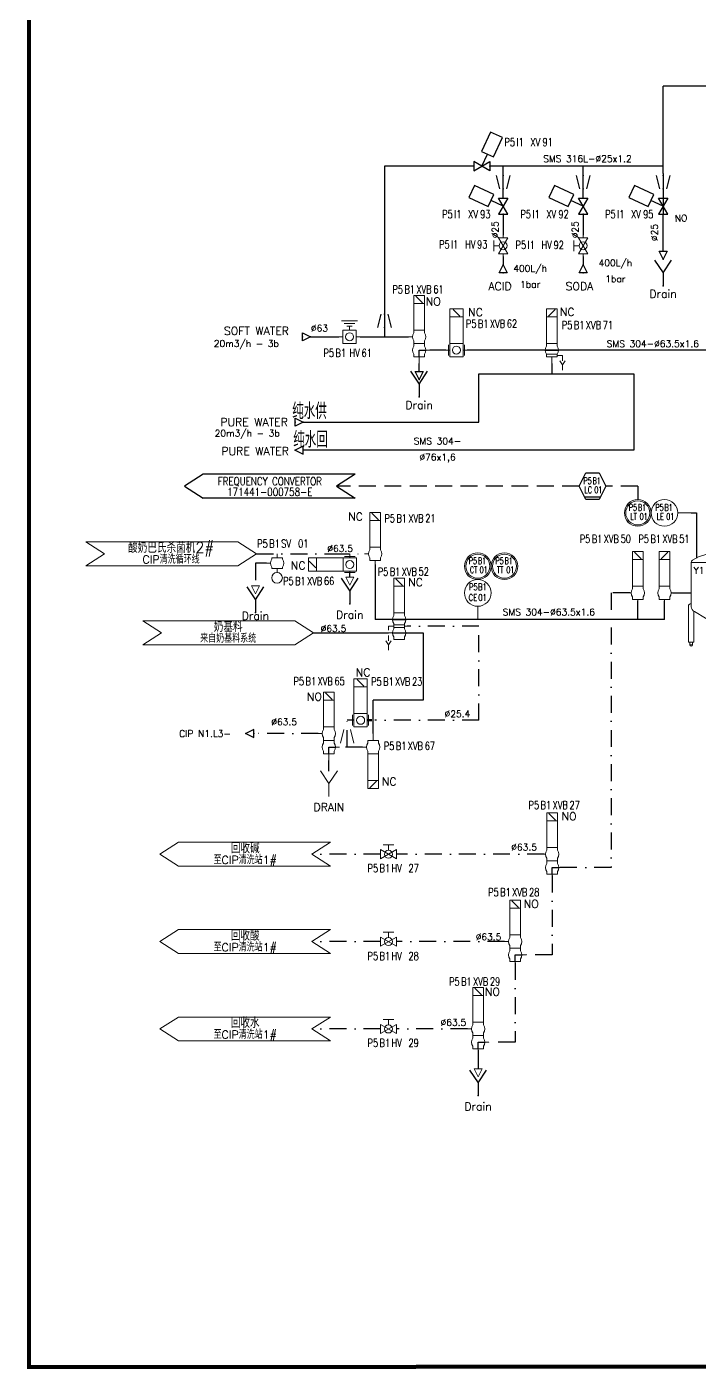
# Model space of a CAD drawing. Header units: inches. Extents: x 12545 to 14027, y 22146 to 23144.
# Drawn here: x 12545 to 12797, y 22146 to 22649 of the extents above; entities that cross this region are included whole.
import ezdxf
from ezdxf.enums import TextEntityAlignment as Align

# ---------------------------------------------------------------- set-up
doc = ezdxf.new("R2010")
doc.units = ezdxf.units.IN
doc.header["$MEASUREMENT"] = 0
doc.linetypes.add('DASHDOT2', pattern=[12.7, 6.35, -3.175, 0, -3.175])
doc.linetypes.add('DASHED2', pattern=[9.525, 6.35, -3.175])
for name, color, linetype, lineweight in [('15 Pipe Drain', 32, 'Continuous', 30), ('17 Pipe CIP', 4, 'DASHDOT2', 50), ('19 Pipe Process', 30, 'Continuous', 30), ('31 Equipment', 7, 'Continuous', 9), ('33 Instruments Labels', 7, 'Continuous', 9), ('43 TXT English', 7, 'Continuous', 9), ('44 TXT French', 7, 'Continuous', 9)]:
    doc.layers.add(name, color=color, linetype=linetype, lineweight=lineweight)
for name, color, linetype in [('CUVERIE', 7, 'Continuous'), ('LIAISON INSTRUMENTATION', 140, 'DASHED2'), ('MATERIEL-DIVERS', 7, 'Continuous'), ('POMPES-PROCESS', 7, 'Continuous'), ('REPERES', 7, 'Continuous'), ('techn-data', 7, 'Continuous'), ('TEXTES', 7, 'Continuous'), ('TUYAUTERIE-EAU UTILITES FROIDE', 142, 'Continuous'), ('TUYAUTERIE-EGOUT', 32, 'Continuous'), ('TUYAUTERIE-NEP', 4, 'DASHDOT2'), ('TUYAUTERIE-NEP (CONCENTRES + DETERGENTS)', 1, 'Continuous'), ('TUYAUTERIE-PROCESS', 30, 'Continuous'), ('TXT_ENG', 7, 'Continuous'), ('VANNES', 7, 'Continuous'), ('ZN', 1, 'Continuous')]:
    doc.layers.add(name, color=color, linetype=linetype)
doc.layers.get('33 Instruments Labels').off()
doc.layers.get('REPERES').off()
doc.styles.add('ACISOTS', font='isocp.shx', dxfattribs={"height": 1, "bigfont": 'gbcbig.shx'})
doc.styles.add('ROMANS', font='ROMANS.SHX')
doc.styles.add('USER1', font='TXT.SHX', dxfattribs={"bigfont": 'gbcbig.shx'})

# ---------------------------------------------------------------- blocks, each defined once
blk = doc.blocks.new('VERS2')
at = {"color": 7}
for p, q in [((-25, 4.49), (-32, 0)), ((-32, 0), (-25, -4.49)), ((32, 4.49), (-25, 4.49)), ((32, 4.49), (25, 0)), ((25, 0), (32, -4.49)), ((32, -4.49), (-25, -4.49))]:
    blk.add_line(p, q, dxfattribs=at)
at = {"layer": 'MATERIEL-DIVERS'}
blk.add_line((0, 0), (0, 0), dxfattribs=at)
at = {"color": 7, "style": 'ROMANS', "width": 0.8}
for tag, p in [('VERS', (0, 0.37)), ('DEST', (0, -3.63))]:
    blk.add_attdef(tag, text='', height=3, dxfattribs=at).set_placement(p, align=Align.CENTER)
blk = doc.blocks.new('EGOUT')
at = {"color": 7}
for p, q in [((-3.2, 9.61), (0, 4.81)), ((0, 4.81), (3.2, 9.61)), ((0, 4.81), (0, 0))]:
    blk.add_line(p, q, dxfattribs=at)
at = {"color": 7, "extrusion": (0, -1, 0)}
blk.add_point((0, 0), dxfattribs=at)
at = {"layer": 'POMPES-PROCESS', "style": 'ROMANS'}
blk.add_attdef('EGOUT', text='', height=3, dxfattribs=at).set_placement((0, -4), align=Align.MIDDLE)
blk = doc.blocks.new('CR')
at = {"color": 7}
for p, q in [((-2.5, 2.5), (2.5, 1.25)), ((2.5, 1.25), (2.5, 1.25)), ((2.5, -1.25), (-2.5, -2.5))]:
    blk.add_line(p, q, dxfattribs=at)
at = {"color": 7, "extrusion": (-1, 0, 0)}
blk.add_point((-2.5, 0), dxfattribs=at)
at = {"color": 7, "extrusion": (1, 0, 0)}
blk.add_point((2.5, 0), dxfattribs=at)
blk = doc.blocks.new('FLE23')
at = {"color": 7}
for p, q in [((0, -1.5), (0, 1.5)), ((0, 1.5), (3, 0)), ((3, 0), (0, -1.5))]:
    blk.add_line(p, q, dxfattribs=at)
at = {"layer": 'MATERIEL-DIVERS', "color": 2}
for p in [(0, 0), (3, 0)]:
    blk.add_point(p, dxfattribs=at)
at = {"layer": 'MATERIEL-DIVERS', "color": 7, "extrusion": (-1, 0, 0)}
blk.add_point((0, 0), dxfattribs=at)
at = {"layer": 'MATERIEL-DIVERS', "color": 7, "extrusion": (1, 0, 0)}
blk.add_point((3, 0), dxfattribs=at)
blk = doc.blocks.new('APV-TNK-SMALL-12')
at = {"layer": '31 Equipment', "color": 7}
for p, q in [((9.99, 31.45), (-9.99, 31.45)), ((-9.98, 31.46), (-9.98, 14.84)), ((9.99, 14.84), (9.99, 31.46)), ((-11, 15), (-11, 1.5)), ((-9, 1.5), (-9, 13.1)), ((-0.5, 8), (-8.76, 13)), ((8.77, 13), (0.5, 8)), ((9, 1.5), (9, 13.1)), ((11, 15), (11, 1.5)), ((-0.5, 8), (-0.5, 7)), ((-0.5, 8), (0.5, 8)), ((-0.5, 7), (0.5, 7)), ((0.5, 7), (0.5, 8))]:
    blk.add_line(p, q, dxfattribs=at)
at = {"layer": '31 Equipment'}
for p, q in [((-9, 1.5), (-11, 1.5)), ((11, 1.5), (9, 1.5))]:
    blk.add_line(p, q, dxfattribs=at)
at = {"layer": '31 Equipment', "ltscale": 38}
for p, q in [((-10.5, 0.5), (-10.5, 1.5)), ((-9.5, 0.5), (-10.5, 0.5)), ((-9.5, 1.5), (-9.5, 0.5)), ((9.5, 0.5), (9.5, 1.5)), ((10.5, 0.5), (9.5, 0.5)), ((10.5, 1.5), (10.5, 0.5))]:
    blk.add_line(p, q, dxfattribs=at)
at = {"layer": '31 Equipment', "color": 7}
for centre, radius, start, end in [((-8.98, 31.46), 1, 121.5526, 180), ((0, 16.83), 18.17, 58.4156, 121.5526), ((8.99, 31.46), 1, 0, 58.4156), ((-10, 15), 1, 90, 180), ((10, 15), 1, 0, 90), ((-7.98, 14.84), 2, 180, 247.0521), ((7.99, 14.84), 2, 292.9283, 0)]:
    blk.add_arc(centre, radius, start, end, dxfattribs=at)
at = {"layer": '31 Equipment', "ltscale": 38}
for centre in [(-10, 0.5), (10, 0.5)]:
    blk.add_arc(centre, 0.5, 180, 0, dxfattribs=at)
blk.add_point((0, 7), dxfattribs=at)
blk = doc.blocks.new('APV-INS-M-L-LE1')
at = {"layer": '31 Equipment', "color": 7}
blk.add_line((0, -5), (0, -10), dxfattribs=at)
blk.add_circle((0, 0), 5, dxfattribs=at)
blk = doc.blocks.new('APV-INS-F-L-LT')
at = {"layer": '31 Equipment'}
for radius in [5, 4.5]:
    blk.add_circle((0, 0), radius, dxfattribs=at)
blk = doc.blocks.new('APV-INS-F-PLC-LC')
at = {"layer": '31 Equipment', "lineweight": -3}
for p, q in [((-5, 0), (-2.5, 5)), ((-2.5, -5), (-5, 0)), ((-2.5, 5), (2.5, 5)), ((2.5, 5), (5, 0)), ((5, 0), (2.5, -5)), ((-3, -4), (3, -4)), ((2.5, -5), (-2.5, -5))]:
    blk.add_line(p, q, dxfattribs=at)
blk = doc.blocks.new('REPINS2')
at = {"layer": 'TEXTES', "style": 'ROMANS', "width": 0.7}
for tag, p in [('ZONE', (-3.35, 0.8)), ('SOUSZONE', (0.05, 0.8)), ('NUM', (0.7, -2.6))]:
    blk.add_attdef(tag, p, '', height=2.5, dxfattribs=at)
blk.add_attdef('ELEMENT', text='', height=2.5, dxfattribs=at).set_placement((-1.56, -2.59), align=Align.CENTER)
blk = doc.blocks.new('APV-INS-M-L-CE')
at = {"layer": '31 Equipment', "color": 7}
blk.add_line((0, -5), (0, -10), dxfattribs=at)
blk.add_circle((0, 0), 5, dxfattribs=at)
blk = doc.blocks.new('APV-INS-F-L-CT')
at = {"layer": '31 Equipment'}
for radius in [5, 4.5]:
    blk.add_circle((0, 0), radius, dxfattribs=at)
blk = doc.blocks.new('APV-INS-F-L-TT')
at = {"layer": '31 Equipment'}
for radius in [5, 4.5]:
    blk.add_circle((0, 0), radius, dxfattribs=at)
blk = doc.blocks.new('REPINS')
at = {"layer": 'TEXTES', "style": 'ROMANS', "width": 0.75}
for tag, p in [('ZONE', (-3.3, 1)), ('SOUSZONE', (0.1, 1)), ('NUM', (0.2, -3))]:
    blk.add_attdef(tag, p, '', height=2.5, dxfattribs=at)
blk.add_attdef('ELEMENT', text='', height=2.5, dxfattribs=at).set_placement((-0.2, -3), align=Align.RIGHT)
blk = doc.blocks.new('APV-VLV-SSEAT-SW41-3')
at = {"layer": '31 Equipment', "ltscale": 38}
for p, q in [((1.25, 15.25), (-1.25, 12.75)), ((-2, 2.5), (-2, 1.5)), ((2, 2.5), (2, 1.5)), ((2.5, 0), (4, 0)), ((-2, -2.5), (-2, -1.5)), ((2, -2.5), (-2, -2.5)), ((-2, -2.5), (2, -2.5)), ((0, -2.5), (0, -5)), ((2, -2.5), (2, -1.5))]:
    blk.add_line(p, q, dxfattribs=at)
for points in [[(-2, 12.5), (2, 12.5), (2, 15.5), (-2, 15.5)], [(-2, 2.5), (2, 2.5), (2, 12.5), (-2, 12.5)]]:
    blk.add_lwpolyline(points, close=True, dxfattribs=at)
for start, end in [(143.1301, 216.8699), (323.1301, 36.8699)]:
    blk.add_arc((0, 0), 2.5, start, end, dxfattribs=at)
blk = doc.blocks.new('REPNORM1')
at = {"layer": 'TEXTES', "style": 'ROMANS', "width": 0.75}
for tag, p in [('ZONE', (-9.75, -1.25)), ('SOUSZONE', (-5.25, -1.25)), ('ELEMENT', (-0.75, -1.25)), ('NUM', (5.59, -1.22))]:
    blk.add_attdef(tag, p, '', height=3, dxfattribs=at)
blk = doc.blocks.new('SMS-304-63')
at = {"layer": 'techn-data', "style": 'ROMANS'}
blk.add_text('SMS 304-%%C63.5x1.6', height=2.5, dxfattribs=at).set_placement((1.64, 2.84), align=Align.MIDDLE_CENTER)
blk = doc.blocks.new('VANNE SIEGE INCLINE')
at = {"color": 7}
for p, q in [((-3, 1.73), (-3, -1.73)), ((-3, -1.73), (3, 1.73)), ((3, -1.73), (-3, 1.73)), ((3, 1.73), (3, -1.73))]:
    blk.add_line(p, q, dxfattribs=at)
at = {"color": 7, "extrusion": (-1, 0, 0)}
blk.add_point((-3, 0), dxfattribs=at)
at = {"color": 7, "extrusion": (1, 0, 0)}
blk.add_point((3, 0), dxfattribs=at)
at = {"layer": 'VANNES'}
for p, q in [((3.23, 12.84), (-0.15, 5.59)), ((7.76, 10.73), (3.23, 12.84)), ((4.38, 3.47), (7.76, 10.73)), ((-0.15, 5.59), (4.38, 3.47)), ((0, 0), (2.11, 4.53))]:
    blk.add_line(p, q, dxfattribs=at)
blk = doc.blocks.new('REPNORM')
at = {"layer": 'TEXTES', "style": 'ROMANS', "width": 0.75}
for tag, p in [('ZONE', (-9.75, -1.25)), ('SOUSZONE', (-5.25, -1.25)), ('ELEMENT', (0, -1.25)), ('NUM', (4.5, -1.25))]:
    blk.add_attdef(tag, p, '', height=3, dxfattribs=at)
blk = doc.blocks.new('APV-VLV-SSEAT-SW43-41')
at = {"layer": '31 Equipment', "ltscale": 38}
for p, q in [((1.25, 20.25), (-1.25, 17.75)), ((-2, 7.5), (-2, 6.5)), ((2, 7.5), (2, 6.5)), ((-2.5, 0), (-4, 0)), ((-2, 2.5), (-2, 3.5)), ((-2, 2.5), (2, 2.5)), ((-2, 2.5), (-2, 1.5)), ((2, 2.5), (2, 3.5)), ((2, 2.5), (2, 1.5)), ((2.5, 5), (4, 5)), ((-2, -1.5), (-2, -2.5)), ((-2, -2.5), (2, -2.5)), ((0, -2.5), (0, -5)), ((2, -1.5), (2, -2.5))]:
    blk.add_line(p, q, dxfattribs=at)
at = {"layer": '31 Equipment', "lineweight": 30}
for p, q in [((0, 0), (-2.5, 0)), ((0, -2.5), (0, 0))]:
    blk.add_line(p, q, dxfattribs=at)
at = {"layer": '31 Equipment', "ltscale": 38}
for points in [[(-2, 17.5), (2, 17.5), (2, 20.5), (-2, 20.5)], [(-2, 7.5), (2, 7.5), (2, 17.5), (-2, 17.5)]]:
    blk.add_lwpolyline(points, close=True, dxfattribs=at)
for centre, start, end in [((0, 5), 143.1301, 216.8699), ((0, 5), 323.1301, 36.8699), ((0, 0), 143.1301, 216.8699), ((0, 0), 323.1301, 36.8699)]:
    blk.add_arc(centre, 2.5, start, end, dxfattribs=at)
blk = doc.blocks.new('APV-VLV-BFLY-SVS-3')
at = {"layer": '31 Equipment', "ltscale": 38}
for p, q in [((1.25, 15.25), (-1.25, 12.75)), ((-2.5, 0), (-4, 0)), ((2.5, 2.5), (-2.5, 2.5)), ((-2.5, 2.5), (-2.5, -2.5)), ((2.5, -2.5), (2.5, 2.5)), ((2.5, 0), (4, 0)), ((-2.5, -2.5), (2.5, -2.5))]:
    blk.add_line(p, q, dxfattribs=at)
at = {"layer": '31 Equipment'}
for p, q in [((-3, 2), (-3, -2)), ((3, -2), (3, 2))]:
    blk.add_line(p, q, dxfattribs=at)
at = {"layer": '31 Equipment', "ltscale": 38}
for points in [[(-2.5, 12.5), (2.5, 12.5), (2.5, 15.5), (-2.5, 15.5)], [(-2.5, 2.5), (2.5, 2.5), (2.5, 12.5), (-2.5, 12.5)]]:
    blk.add_lwpolyline(points, close=True, dxfattribs=at)
blk.add_circle((0, 0), 1.5, dxfattribs=at)
blk = doc.blocks.new('APV-VLV-DSEAT-SDE44-3')
at = {"layer": '31 Equipment', "ltscale": 38}
for p, q in [((1.25, 20.25), (-1.25, 17.75)), ((-2, 7.5), (-2, 6.5)), ((2, 7.5), (2, 6.5)), ((-2.5, 5), (-4, 5)), ((-2, 2.5), (-4, 2.5)), ((-2.5, 0), (-4, 0)), ((2, 2.5), (4, 2.5)), ((2.5, 5), (4, 5)), ((2.5, 0), (4, 0)), ((4, 2.5), (4, 1)), ((-2, -2.5), (-2, -1.5)), ((2, -2.5), (2, -1.5)), ((4, -4.5), (3, -3)), ((4, -1), (4, -3)), ((5, -3), (4, -4.5)), ((4, -4.5), (4, -6.5))]:
    blk.add_line(p, q, dxfattribs=at)
at = {"layer": '31 Equipment', "lineweight": 30}
for p, q in [((2.5, 5), (-2.5, 5)), ((2.5, 0), (-2.5, 0))]:
    blk.add_line(p, q, dxfattribs=at)
at = {"layer": '31 Equipment'}
for p, q in [((-2, 3), (-2, 3.5)), ((-2, 1.5), (-2, 2.5)), ((2, 3), (2, 3.5)), ((2, 1.5), (2, 2.5)), ((-2, -2.5), (2, -2.5))]:
    blk.add_line(p, q, dxfattribs=at)
at = {"layer": '31 Equipment', "ltscale": 38}
for points in [[(-2, 17.5), (2, 17.5), (2, 20.5), (-2, 20.5)], [(-2, 7.5), (2, 7.5), (2, 17.5), (-2, 17.5)], [(-2, 3), (2, 3), (2, 2), (-2, 2)]]:
    blk.add_lwpolyline(points, close=True, dxfattribs=at)
for centre, start, end in [((0, 5), 143.1301, 216.8699), ((0, 5), 323.1301, 36.8699), ((0, 0), 143.1301, 216.8699), ((0, 0), 323.1301, 36.8699)]:
    blk.add_arc(centre, 2.5, start, end, dxfattribs=at)
blk = doc.blocks.new('APV-SIGN-ARW-DWG-1')
at = {"layer": '31 Equipment'}
for p, q in [((-32, 4.49), (25, 4.49)), ((-32, 4.49), (-25, 0)), ((-25, 0), (-32, -4.49)), ((25, 4.49), (32, 0)), ((32, 0), (25, -4.49)), ((-32, -4.49), (25, -4.49))]:
    blk.add_line(p, q, dxfattribs=at)
at = {"layer": '31 Equipment', "style": 'ROMANS', "width": 0.8}
for tag, p in [('TEXT1', (0, 0.37)), ('TEXT2', (0, -3.63))]:
    blk.add_attdef(tag, text='', height=3, dxfattribs=at).set_placement(p, align=Align.CENTER)
blk = doc.blocks.new('APV-SIGN-ARW-FLOW-1')
at = {"layer": '31 Equipment'}
for p, q in [((-1.5, -1.5), (-1.5, 1.5)), ((-1.5, 1.5), (1.5, 0)), ((1.5, 0), (-1.5, -1.5))]:
    blk.add_line(p, q, dxfattribs=at)
blk = doc.blocks.new('APV-FTG-GEN-DRAIN-1')
at = {"layer": '31 Equipment'}
for p, q in [((-3.2, 9.61), (0, 4.81)), ((0, 4.81), (3.2, 9.61)), ((0, 0), (0, 4.81))]:
    blk.add_line(p, q, dxfattribs=at)
at = {"layer": '43 TXT English', "style": 'ROMANS'}
blk.add_attdef('DRAIN', text='', height=3, dxfattribs=at).set_placement((0, -4), align=Align.MIDDLE)
at = {"layer": '44 TXT French', "style": 'ROMANS'}
blk.add_attdef('EGOUT', text='', height=3, dxfattribs=at).set_placement((0, -4), align=Align.MIDDLE)
blk = doc.blocks.new('APV-FCE-GEN-REDCON-1')
at = {"layer": '31 Equipment', "color": 7}
for p, q in [((-2.5, 2.5), (2.5, 1.25)), ((2.5, 1.25), (2.5, 1.25)), ((2.5, -1.25), (-2.5, -2.5))]:
    blk.add_line(p, q, dxfattribs=at)
blk = doc.blocks.new('FLE23-A')
at = {"color": 7}
for p, q in [((0, 1.5), (-3, 0)), ((-3, 0), (0, -1.5)), ((0, -1.5), (0, 1.5))]:
    blk.add_line(p, q, dxfattribs=at)
at = {"layer": 'MATERIEL-DIVERS', "color": 7, "extrusion": (-1, 0, 0)}
blk.add_point((-3, 0), dxfattribs=at)
at = {"layer": 'MATERIEL-DIVERS', "color": 2}
for p in [(-3, 0), (0, 0)]:
    blk.add_point(p, dxfattribs=at)
at = {"layer": 'MATERIEL-DIVERS', "color": 7, "extrusion": (1, 0, 0)}
blk.add_point((0, 0), dxfattribs=at)
blk = doc.blocks.new('APV-VLVM-BFLY-SV-3')
at = {"layer": '31 Equipment'}
for p, q in [((3, 6), (-3, 6)), ((-2, 5), (2, 5)), ((-1, 4), (1, 4))]:
    blk.add_line(p, q, dxfattribs=at)
at = {"layer": '31 Equipment', "ltscale": 38}
for p, q in [((-2.5, 0), (-4, 0)), ((2.5, 2.5), (-2.5, 2.5)), ((-2.5, 2.5), (-2.5, -2.5)), ((0, 2.5), (0, 4)), ((2.5, -2.5), (2.5, 2.5)), ((2.5, 0), (4, 0)), ((-2.5, -2.5), (2.5, -2.5))]:
    blk.add_line(p, q, dxfattribs=at)
blk.add_circle((0, 0), 1.5, dxfattribs=at)
blk = doc.blocks.new('APV-VLVM-BALL-KHV+MF-1')
at = {"layer": '31 Equipment', "ltscale": 38}
for p, q in [((-3, 0), (-4, 0)), ((3, 0), (4, 0))]:
    blk.add_line(p, q, dxfattribs=at)
at = {"layer": '31 Equipment'}
for p, q in [((-3, 1.734), (-3, -1.734)), ((-3, -1.734), (3, 1.734)), ((3, -1.734), (-3, 1.734)), ((-2, 3.5), (2, 3.5)), ((0, 1.5), (0, 3.5)), ((3, 1.734), (3, -1.734))]:
    blk.add_line(p, q, dxfattribs=at)
blk.add_circle((0, 0), 1.5, dxfattribs=at)
blk = doc.blocks.new('APV-VLV-SSEAT-SWCIP42-3')
at = {"layer": '31 Equipment', "ltscale": 38}
for p, q in [((1.25, 15.25), (-1.25, 12.75)), ((-2.5, 0), (-4, 0)), ((-2, 2.5), (-2, 1.5)), ((2, 2.5), (2, 1.5)), ((2.5, 0), (4, 0)), ((-2, -1.5), (2, -1.5)), ((-2, -2.5), (-2, -1.5)), ((-2, -2.5), (2, -2.5)), ((0, -2.5), (0, -5)), ((2, -2.5), (2, -1.5)), ((2, -2), (4, -2)), ((4, -5.5), (3, -4)), ((4, -2), (4, -4)), ((5, -4), (4, -5.5)), ((4, -5.5), (4, -7.5))]:
    blk.add_line(p, q, dxfattribs=at)
at = {"layer": '31 Equipment', "lineweight": 30}
blk.add_line((-2.5, 0), (2.5, 0), dxfattribs=at)
at = {"layer": '31 Equipment', "ltscale": 38}
for points in [[(-2, 12.5), (2, 12.5), (2, 15.5), (-2, 15.5)], [(-2, 2.5), (2, 2.5), (2, 12.5), (-2, 12.5)]]:
    blk.add_lwpolyline(points, close=True, dxfattribs=at)
for start, end in [(143.1301, 216.8699), (323.1301, 36.8699)]:
    blk.add_arc((0, 0), 2.5, start, end, dxfattribs=at)
blk = doc.blocks.new('APV-VLV-SAMPL-PRD21-2')
at = {"layer": '31 Equipment'}
for p, q in [((-2.5, 0), (-4, 0)), ((0, -2), (0, -3.5))]:
    blk.add_line(p, q, dxfattribs=at)
at = {"layer": '31 Equipment', "ltscale": 38}
for p, q in [((-2, 2), (-2, 1.5)), ((2, 2), (-2, 2)), ((0, 2), (0, 3.5)), ((2, 2), (2, 1.5)), ((-2, -2), (-2, -1.5)), ((2, -2), (-2, -2)), ((-2, -2), (2, -2)), ((2, -2), (2, -1.5))]:
    blk.add_line(p, q, dxfattribs=at)
at = {"layer": '31 Equipment'}
blk.add_circle((0, 5.5), 2, dxfattribs=at)
at = {"layer": '31 Equipment', "ltscale": 38}
for start, end in [(143.1301, 216.8699), (323.1301, 36.8699)]:
    blk.add_arc((0, 0), 2.5, start, end, dxfattribs=at)

msp = doc.modelspace()

# ---------------------------------------------------------------- linework, layer by layer
at = {"layer": '15 Pipe Drain'}
msp.add_line((12658.46, 22370.25), (12658.46, 22374.25), dxfattribs=at)
at = {"layer": '17 Pipe CIP', "ltscale": 2}
msp.add_line((12674.54, 22389.25), (12672.86, 22389.25), dxfattribs=at)
at = {"layer": '19 Pipe Process'}
for p, q in [((12675.78, 22447.68), (12675.78, 22427.02)), ((12784.28, 22427.02), (12675.78, 22427.02)), ((12652.25, 22422.02), (12680.86, 22422.02)), ((12686.36, 22422.02), (12693.86, 22422.02)), ((12693.86, 22422.02), (12693.86, 22396.75)), ((12693.86, 22396.75), (12675.03, 22396.75)), ((12675.03, 22384.25), (12675.03, 22396.75))]:
    msp.add_line(p, q, dxfattribs=at)
at = {"layer": 'LIAISON INSTRUMENTATION'}
for p, q in [((12752.28, 22477.02), (12661.28, 22477.02)), ((12774.28, 22477.02), (12762.28, 22477.02)), ((12774.28, 22477.02), (12774.28, 22472.02))]:
    msp.add_line(p, q, dxfattribs=at)
at = {"layer": 'MATERIEL-DIVERS'}
msp.add_line((12783.78, 22585.02), (12783.78, 22579.02), dxfattribs=at)
at = {"layer": 'TUYAUTERIE-EAU UTILITES FROIDE'}
for p, q in [((12712.78, 22597.02), (12679.28, 22597.02)), ((12679.28, 22597.02), (12679.28, 22533.06)), ((12651.57, 22533.06), (12662.22, 22533.06)), ((12670.22, 22533.06), (12688.28, 22533.06)), ((12702.26, 22528.06), (12696.28, 22528.06)), ((12800.28, 22528.06), (12710.26, 22528.06)), ((12742.08, 22523.06), (12742.08, 22519.12)), ((12714.69, 22519.12), (12772.8, 22519.12)), ((12714.69, 22501.09), (12714.69, 22519.12)), ((12772.8, 22519.12), (12772.8, 22490.56)), ((12648.74, 22501.09), (12714.69, 22501.09)), ((12772.8, 22490.56), (12648.74, 22490.56))]:
    msp.add_line(p, q, dxfattribs=at)
at = {"layer": 'TUYAUTERIE-EGOUT'}
for p, q in [((12783.78, 22565.23), (12783.78, 22579.02)), ((12692.28, 22520.05), (12692.28, 22523.06)), ((12666.28, 22442.93), (12666.28, 22444.68)), ((12714.38, 22265.51), (12714.38, 22258.51))]:
    msp.add_line(p, q, dxfattribs=at)
at = {"layer": 'TUYAUTERIE-NEP'}
for p, q in [((12631.26, 22451.68), (12659.78, 22451.68)), ((12659.78, 22451.68), (12671.78, 22451.68)), ((12630.89, 22448.18), (12630.89, 22439.68)), ((12635, 22448.18), (12630.89, 22448.18)), ((12771.28, 22437.02), (12764.28, 22437.02)), ((12764.28, 22437.02), (12764.28, 22430.02)), ((12714.73, 22424.52), (12687.86, 22424.52)), ((12714.73, 22389.25), (12714.73, 22424.52)), ((12764.28, 22424.02), (12764.28, 22334.02)), ((12667.86, 22389.25), (12665.36, 22389.25)), ((12665.36, 22379.25), (12665.36, 22389.25)), ((12714.73, 22389.25), (12675.68, 22389.25)), ((12654.46, 22384.25), (12630.27, 22384.25)), ((12671.03, 22379.25), (12662.46, 22379.25)), ((12677.79, 22339.02), (12652.05, 22339.02)), ((12739.16, 22339.02), (12683.79, 22339.02)), ((12764.28, 22334.02), (12745.16, 22334.02)), ((12742.16, 22331.02), (12742.16, 22301.27)), ((12677.79, 22306.27), (12652.05, 22306.27)), ((12724.27, 22306.27), (12683.79, 22306.27)), ((12728.27, 22298.27), (12728.27, 22268.51)), ((12742.16, 22301.27), (12732.27, 22301.27)), ((12677.79, 22273.51), (12652.05, 22273.51)), ((12710.38, 22273.51), (12683.79, 22273.51)), ((12728.27, 22268.51), (12718.38, 22268.51))]:
    msp.add_line(p, q, dxfattribs=at)
at = {"layer": 'TUYAUTERIE-NEP (CONCENTRES + DETERGENTS)'}
for p, q in [((12783.78, 22594.24), (12783.78, 22627.02)), ((12802.28, 22627.02), (12783.78, 22627.02)), ((12783.78, 22597.02), (12718.78, 22597.02)), ((12723.78, 22585.02), (12723.78, 22597.02)), ((12753.78, 22585.02), (12753.78, 22597.02)), ((12783.78, 22594.24), (12783.78, 22585.02)), ((12723.78, 22579.02), (12723.78, 22571.21)), ((12753.78, 22579.02), (12753.78, 22571.21)), ((12723.78, 22563.21), (12723.78, 22560.02)), ((12753.78, 22563.21), (12753.78, 22560.02))]:
    msp.add_line(p, q, dxfattribs=at)
at = {"layer": 'TUYAUTERIE-PROCESS'}
for p, q in [((12774.28, 22427.02), (12774.28, 22434.02)), ((12784.28, 22427.02), (12784.28, 22434.02)), ((12787.28, 22437.02), (12794.28, 22437.02))]:
    msp.add_line(p, q, dxfattribs=at)
at = {"layer": 'VANNES'}
for p, q in [((12794.28, 22467.02), (12796.28, 22467.02)), ((12796.28, 22467.02), (12796.28, 22450.02))]:
    msp.add_line(p, q, dxfattribs=at)
at = {"layer": 'ZN', "const_width": 1.5}
msp.add_lwpolyline([(12545.91, 22844.21), (13070, 22845), (13070, 23068), (13626.5, 23068), (13625.62, 22715.5), (13531.14, 22715.5), (13531.14, 22147.5), (12545.91, 22146.71)], close=True, dxfattribs=at)

# ---------------------------------------------------------------- block references
msp.add_blockref('APV-VLVM-BFLY-SV-3', (12666.22, 22533.06))
at = {"layer": '31 Equipment', "ltscale": 38}
msp.add_blockref('APV-VLV-SSEAT-SWCIP42-3', (12742.08, 22528.06), dxfattribs=at)
at = {"layer": '31 Equipment'}
for name, p in [('SMS-304-63', (12778.29, 22527.63)), ('SMS-304-63', (12739.28, 22427.02)), ('APV-VLVM-BALL-KHV+MF-1', (12680.79, 22339.02)), ('APV-VLVM-BALL-KHV+MF-1', (12680.79, 22306.27)), ('APV-VLVM-BALL-KHV+MF-1', (12680.79, 22273.51))]:
    msp.add_blockref(name, p, dxfattribs=at)
at = {"layer": '31 Equipment', "xscale": -1, "rotation": 180}
msp.add_blockref('APV-VLV-SAMPL-PRD21-2', (12639, 22448.18), dxfattribs=at)
at = {"layer": '31 Equipment', "xscale": -1}
for name, p in [('APV-VLV-BFLY-SVS-3', (12670.36, 22389.25)), ('APV-VLV-SSEAT-SW43-41', (12658.46, 22379.25)), ('APV-VLV-SSEAT-SW43-41', (12742.16, 22334.02)), ('APV-VLV-SSEAT-SW43-41', (12728.27, 22301.27)), ('APV-VLV-SSEAT-SW43-41', (12714.38, 22268.51))]:
    msp.add_blockref(name, p, dxfattribs=at)
at = {"layer": '31 Equipment', "rotation": 90}
msp.add_blockref('APV-FCE-GEN-REDCON-1', (12665.36, 22383.25), dxfattribs=at)
at = {"layer": '31 Equipment'}
msp.add_blockref('APV-FTG-GEN-DRAIN-1', (12658.46, 22360.7), dxfattribs=at).add_auto_attribs({'EGOUT': 'DRAIN', 'DRAIN': 'DRAIN'})
at = {"layer": '33 Instruments Labels'}
for name, p in [('APV-INS-F-PLC-LC', (12757.28, 22477.02)), ('APV-INS-F-L-LT', (12774.28, 22467.02)), ('APV-INS-F-L-CT', (12714.28, 22447.02)), ('APV-INS-F-L-TT', (12724.28, 22447.02)), ('APV-INS-M-L-CE', (12714.28, 22437.02))]:
    msp.add_blockref(name, p, dxfattribs=at)
at = {"layer": '33 Instruments Labels', "rotation": 90}
msp.add_blockref('APV-INS-M-L-LE1', (12784.28, 22467.02), dxfattribs=at)
at = {"layer": 'CUVERIE'}
msp.add_blockref('APV-TNK-SMALL-12', (12804.28, 22417.02), dxfattribs=at)
at = {"layer": 'MATERIEL-DIVERS'}
for name, p in [('VANNE SIEGE INCLINE', (12715.78, 22597.02)), ('FLE23', (12648.57, 22533.06)), ('FLE23', (12645.74, 22501.09)), ('FLE23-A', (12630.27, 22384.25))]:
    msp.add_blockref(name, p, dxfattribs=at)
for name, p, rotation in [('VANNE SIEGE INCLINE', (12723.78, 22582.02), 90), ('CR', (12723.78, 22591.02), 270), ('VANNE SIEGE INCLINE', (12753.78, 22582.02), 90), ('CR', (12753.78, 22591.02), 270), ('VANNE SIEGE INCLINE', (12783.78, 22582.02), 90), ('CR', (12783.78, 22591.02), 270), ('FLE23', (12783.78, 22565.23), 270), ('FLE23', (12723.78, 22557.02), 90), ('FLE23', (12753.78, 22557.02), 90), ('CR', (12679.28, 22539.06), 90), ('FLE23', (12692.28, 22520.05), 270), ('APV-SIGN-ARW-FLOW-1', (12630.89, 22438.18), 270), ('APV-SIGN-ARW-FLOW-1', (12666.28, 22441.43), 270), ('APV-SIGN-ARW-FLOW-1', (12714.38, 22257.01), 270)]:
    msp.add_blockref(name, p, dxfattribs=dict(at, rotation=rotation))
ref = msp.add_blockref('EGOUT', (12783.78, 22552.23), dxfattribs=at)
ref.add_attrib('EGOUT', 'Drain', dxfattribs={"layer": 'POMPES-PROCESS', "height": 3, "style": 'ROMANS'}).set_placement((12783.78, 22549.23), align=Align.MIDDLE)
ref = msp.add_blockref('EGOUT', (12692.28, 22510.55), dxfattribs=at)
ref.add_attrib('EGOUT', 'Drain', dxfattribs={"layer": 'POMPES-PROCESS', "height": 3, "style": 'ROMANS'}).set_placement((12692.28, 22507.55), align=Align.MIDDLE)
at = {"layer": 'MATERIEL-DIVERS', "xscale": -1}
msp.add_blockref('FLE23', (12648.74, 22490.56), dxfattribs=at)
at = {"layer": 'MATERIEL-DIVERS'}
for name, p, values in [('VERS2', (12636.29, 22477.02), {'VERS': 'FREQUENCY CONVERTOR', 'DEST': '171441-000758-E'}), ('EGOUT', (12666.28, 22432.93), {'EGOUT': 'Drain'}), ('EGOUT', (12714.38, 22248.51), {'EGOUT': 'Drain'})]:
    msp.add_blockref(name, p, dxfattribs=at).add_auto_attribs(values)
ref = msp.add_blockref('APV-SIGN-ARW-DWG-1', (12599.26, 22451.68), dxfattribs=at)
ref.add_attrib('TEXT1', '酸奶巴氏杀菌机2#', dxfattribs={"layer": '31 Equipment', "height": 4, "style": 'USER1'}).set_placement((12599.26, 22452.05), align=Align.CENTER)
ref.add_attrib('TEXT2', 'CIP清洗循环线', dxfattribs={"layer": '31 Equipment', "height": 3, "style": 'USER1'}).set_placement((12599.26, 22448.05), align=Align.CENTER)
ref = msp.add_blockref('EGOUT', (12630.89, 22429.68), dxfattribs=at)
ref.add_attrib('EGOUT', 'Drain', dxfattribs={"layer": 'POMPES-PROCESS', "height": 3, "style": 'ROMANS'}).set_placement((12630.89, 22428.5), align=Align.MIDDLE)
ref = msp.add_blockref('APV-SIGN-ARW-DWG-1', (12620.67, 22422.02), dxfattribs=at)
ref.add_attrib('TEXT1', '奶基料', dxfattribs={"layer": '31 Equipment', "height": 4, "style": 'USER1'}).set_placement((12620.67, 22422.39), align=Align.CENTER)
ref.add_attrib('TEXT2', '来自奶基料系统', dxfattribs={"layer": '31 Equipment', "height": 3, "style": 'USER1'}).set_placement((12620.67, 22418.39), align=Align.CENTER)
ref = msp.add_blockref('APV-SIGN-ARW-DWG-1', (12627.05, 22339.02), dxfattribs=dict(at, xscale=-1))
ref.add_attrib('TEXT1', '回收碱', dxfattribs={"layer": '31 Equipment', "height": 4, "style": 'USER1'}).set_placement((12627.05, 22339.39), align=Align.CENTER)
ref.add_attrib('TEXT2', '至CIP清洗站1#', dxfattribs={"layer": '31 Equipment', "height": 3, "style": 'USER1'}).set_placement((12627.05, 22335.39), align=Align.CENTER)
ref = msp.add_blockref('APV-SIGN-ARW-DWG-1', (12627.05, 22306.27), dxfattribs=dict(at, xscale=-1))
ref.add_attrib('TEXT1', '回收酸', dxfattribs={"layer": '31 Equipment', "height": 4, "style": 'USER1'}).set_placement((12627.05, 22306.64), align=Align.CENTER)
ref.add_attrib('TEXT2', '至CIP清洗站1#', dxfattribs={"layer": '31 Equipment', "height": 3, "style": 'USER1'}).set_placement((12627.05, 22302.64), align=Align.CENTER)
ref = msp.add_blockref('APV-SIGN-ARW-DWG-1', (12627.05, 22273.51), dxfattribs=dict(at, xscale=-1))
ref.add_attrib('TEXT1', '回收水', dxfattribs={"layer": '31 Equipment', "height": 4, "style": 'USER1'}).set_placement((12627.05, 22273.89), align=Align.CENTER)
ref.add_attrib('TEXT2', '至CIP清洗站1#', dxfattribs={"layer": '31 Equipment', "height": 3, "style": 'USER1'}).set_placement((12627.05, 22269.89), align=Align.CENTER)
at = {"layer": 'REPERES'}
for name, p, values in [('REPNORM', (12734.07, 22605.82), {'ZONE': 'P5', 'SOUSZONE': 'I1', 'ELEMENT': 'XV', 'NUM': '91'}), ('REPNORM', (12710.7, 22578.79), {'ZONE': 'P5', 'SOUSZONE': 'I1', 'ELEMENT': 'XV', 'NUM': '93'}), ('REPNORM', (12740.05, 22578.79), {'ZONE': 'P5', 'SOUSZONE': 'I1', 'ELEMENT': 'XV', 'NUM': '92'}), ('REPNORM', (12771.81, 22578.79), {'ZONE': 'P5', 'SOUSZONE': 'I1', 'ELEMENT': 'XV', 'NUM': '95'}), ('REPNORM', (12709.53, 22567.46), {'ZONE': 'P5', 'SOUSZONE': 'I1', 'ELEMENT': 'HV', 'NUM': '93'}), ('REPNORM', (12738.22, 22567.25), {'ZONE': 'P5', 'SOUSZONE': 'I1', 'ELEMENT': 'HV', 'NUM': '92'}), ('REPNORM1', (12692.03, 22550.57), {'ZONE': 'P5', 'SOUSZONE': 'B1', 'ELEMENT': 'XVB', 'NUM': '61'}), ('REPNORM1', (12719.59, 22537.72), {'ZONE': 'P5', 'SOUSZONE': 'B1', 'ELEMENT': 'XVB', 'NUM': '62'}), ('REPNORM1', (12755.58, 22537.2), {'ZONE': 'P5', 'SOUSZONE': 'B1', 'ELEMENT': 'XVB', 'NUM': '71'}), ('REPNORM', (12666.19, 22526.76), {'ZONE': 'P5', 'SOUSZONE': 'B1', 'ELEMENT': 'HV', 'NUM': '61'}), ('REPINS2', (12757.28, 22477.02), {'ZONE': 'P5', 'SOUSZONE': 'B1', 'NUM': '01', 'ELEMENT': 'LC'}), ('REPINS2', (12774.28, 22467.02), {'ZONE': 'P5', 'SOUSZONE': 'B1', 'NUM': '01', 'ELEMENT': 'LT'}), ('REPINS2', (12784.28, 22467.02), {'ZONE': 'P5', 'SOUSZONE': 'B1', 'NUM': '01', 'ELEMENT': 'LE'}), ('REPNORM1', (12689.01, 22464.73), {'ZONE': 'P5', 'SOUSZONE': 'B1', 'ELEMENT': 'XVB', 'NUM': '21'}), ('REPNORM1', (12641.32, 22455.25), {'ZONE': 'P5', 'SOUSZONE': 'B1', 'ELEMENT': 'SV', 'NUM': '01'}), ('REPNORM1', (12762.28, 22457.02), {'ZONE': 'P5', 'SOUSZONE': 'B1', 'ELEMENT': 'XVB', 'NUM': '50'}), ('REPNORM1', (12784.28, 22457.02), {'ZONE': 'P5', 'SOUSZONE': 'B1', 'ELEMENT': 'XVB', 'NUM': '51'}), ('REPINS2', (12714.28, 22447.02), {'ZONE': 'P5', 'SOUSZONE': 'B1', 'NUM': '01', 'ELEMENT': 'CT'}), ('REPINS2', (12724.28, 22447.02), {'ZONE': 'P5', 'SOUSZONE': 'B1', 'NUM': '01', 'ELEMENT': 'TT'}), ('REPNORM1', (12686.51, 22444.73), {'ZONE': 'P5', 'SOUSZONE': 'B1', 'ELEMENT': 'XVB', 'NUM': '52'}), ('REPNORM1', (12651.01, 22441.23), {'ZONE': 'P5', 'SOUSZONE': 'B1', 'ELEMENT': 'XVB', 'NUM': '66'}), ('REPINS', (12714.28, 22437.02), {'ZONE': 'P5', 'SOUSZONE': 'B1', 'ELEMENT': 'CE', 'NUM': '01'}), ('REPNORM1', (12654.95, 22403.65), {'ZONE': 'P5', 'SOUSZONE': 'B1', 'ELEMENT': 'XVB', 'NUM': '65'}), ('REPNORM1', (12684.05, 22403.52), {'ZONE': 'P5', 'SOUSZONE': 'B1', 'ELEMENT': 'XVB', 'NUM': '23'}), ('REPNORM1', (12688.8, 22379.39), {'ZONE': 'P5', 'SOUSZONE': 'B1', 'ELEMENT': 'XVB', 'NUM': '67'}), ('REPNORM1', (12743.1, 22357.22), {'ZONE': 'P5', 'SOUSZONE': 'B1', 'ELEMENT': 'XVB', 'NUM': '27'}), ('REPNORM1', (12682.71, 22333.51), {'ZONE': 'P5', 'SOUSZONE': 'B1', 'ELEMENT': 'HV', 'NUM': '27'}), ('REPNORM1', (12727.94, 22324.54), {'ZONE': 'P5', 'SOUSZONE': 'B1', 'ELEMENT': 'XVB', 'NUM': '28'}), ('REPNORM1', (12682.71, 22300.58), {'ZONE': 'P5', 'SOUSZONE': 'B1', 'ELEMENT': 'HV', 'NUM': '28'}), ('REPNORM1', (12713.26, 22291.04), {'ZONE': 'P5', 'SOUSZONE': 'B1', 'ELEMENT': 'XVB', 'NUM': '29'}), ('REPNORM1', (12682.71, 22268.03), {'ZONE': 'P5', 'SOUSZONE': 'B1', 'ELEMENT': 'HV', 'NUM': '29'})]:
    msp.add_blockref(name, p, dxfattribs=at).add_auto_attribs(values)
at = {"layer": 'VANNES', "xscale": -1}
for name, p, rotation in [('APV-VLVM-BALL-KHV+MF-1', (12723.78, 22567.21), 90), ('APV-VLVM-BALL-KHV+MF-1', (12753.78, 22567.21), 90), ('APV-VLV-SSEAT-SW43-41', (12692.28, 22528.06), 359.9682656985374)]:
    msp.add_blockref(name, p, dxfattribs=dict(at, rotation=rotation))
for name, p in [('APV-VLV-BFLY-SVS-3', (12706.26, 22528.06)), ('APV-VLV-SSEAT-SW41-3', (12675.78, 22451.68)), ('APV-VLV-SSEAT-SW41-3', (12774.28, 22437.02)), ('APV-VLV-DSEAT-SDE44-3', (12684.86, 22422.02))]:
    msp.add_blockref(name, p, dxfattribs=at)
at = {"layer": 'VANNES'}
for name, p, rotation in [('APV-VLV-BFLY-SVS-3', (12666.28, 22447.68), 90), ('APV-VLV-SSEAT-SW41-3', (12675.03, 22379.25), 180)]:
    msp.add_blockref(name, p, dxfattribs=dict(at, rotation=rotation))
msp.add_blockref('APV-VLV-SSEAT-SW41-3', (12784.28, 22437.02), dxfattribs=at)

# ---------------------------------------------------------------- texts
at = {"layer": '31 Equipment', "style": 'ROMANS'}
msp.add_text('CIP N1.L3-', height=2.5, dxfattribs=at).set_placement((12602.29, 22383))
at = {"layer": 'techn-data', "style": 'ROMANS'}
for s, p in [('SMS 316L-%%C25x1.2', (12755.42, 22599.86)), ('%%C63', (12654.92, 22536.27)), ('SMS 304-', (12699.18, 22493.95)), ('%%C76x1,6', (12699.18, 22487.95)), ('%%C63.5', (12662.67, 22453.67)), ('Y11', (12798.36, 22445.49)), ('%%C63.5', (12660.17, 22423.67)), ('%%C63.5', (12641.67, 22388.67)), ('%%C25.4', (12706.67, 22391.67)), ('%%C63.5', (12731.67, 22341.67)), ('%%C63.5', (12718.32, 22308.05)), ('%%C63.5', (12705.13, 22275.97))]:
    msp.add_text(s, height=2.5, dxfattribs=at).set_placement(p, align=Align.MIDDLE_CENTER)
for s, rotation, p in [('%%C25', 90, (12720.78, 22573.2)), ('%%C25', 90, (12750.78, 22573.2)), ('%%C25', 90, (12780.53, 22572.15)), ('NO', 1.6823, (12790.53, 22577.53))]:
    msp.add_text(s, height=2.5, rotation=rotation, dxfattribs=at).set_placement(p, align=Align.MIDDLE_CENTER)
at = {"layer": 'techn-data', "color": 1, "style": 'ROMANS'}
for s, p in [('400L/h', (12733.93, 22558.72)), ('400L/h', (12765.9, 22560.77)), ('1bar', (12765.9, 22554.77)), ('1bar', (12733.93, 22552.72))]:
    msp.add_text(s, height=2.5, dxfattribs=at).set_placement(p, align=Align.MIDDLE_CENTER)
for p in [(12615.28, 22529.28), (12615.62, 22495.67)]:
    msp.add_text('20m3/h - 3b', height=2.5, dxfattribs=at).set_placement(p)
at = {"layer": 'TEXTES', "style": 'ROMANS'}
for s, p in [('NO', (12694.77, 22544.81)), ('NC', (12710.67, 22540.79)), ('NC', (12745.07, 22540.87)), ('NC', (12665.72, 22464.13)), ('NC', (12644.17, 22445.79)), ('NC', (12688.18, 22439.52)), ('NC', (12668.52, 22405.72)), ('NO', (12650.19, 22396.61)), ('NC', (12678.33, 22364.78)), ('NO', (12745.72, 22351.76)), ('NO', (12731.49, 22318.93)), ('NO', (12716.94, 22285.96))]:
    msp.add_text(s, height=3, dxfattribs=at).set_placement(p)
at = {"layer": 'TXT_ENG'}
for s, height, style, p in [('ACID', 3, 'ROMANS', (12722.64, 22552.02)), ('SODA', 3, 'ROMANS', (12752.42, 22552.02)), ('SOFT WATER', 3, 'ROMANS', (12631.28, 22535.28)), ('纯水供', 6, 'ACISOTS', (12651.17, 22505.55)), ('PURE WATER', 3, 'ROMANS', (12630.4, 22501.08)), ('纯水回', 6, 'ACISOTS', (12651.55, 22494.85)), ('PURE WATER', 3, 'ROMANS', (12630.78, 22490.19))]:
    msp.add_text(s, height=height, dxfattribs=dict(at, style=style)).set_placement(p, align=Align.MIDDLE)

doc.saveas('drawing.dxf')
